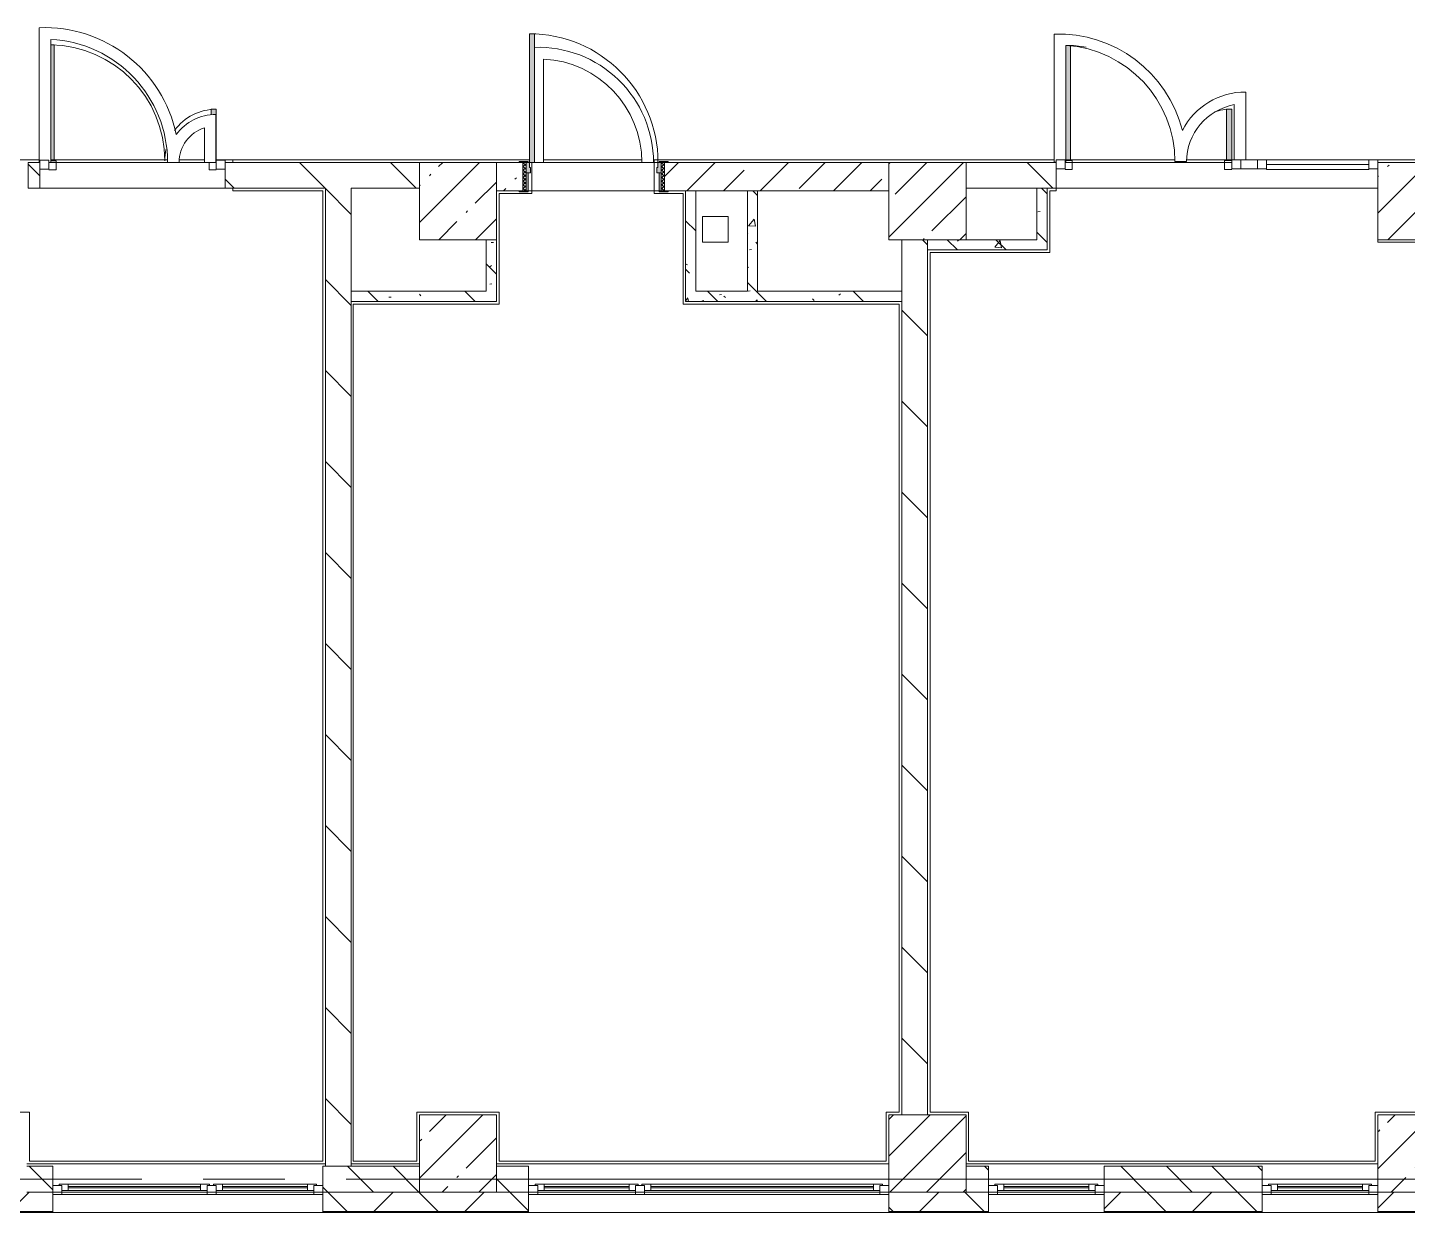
# Model space of a CAD drawing. Header units: millimetres. Extents: x 81773 to 282675, y -8553 to 29000.
# Drawn here: x 170318 to 181043, y -258 to 8948 of the extents above; entities that cross this region are included whole.
import ezdxf

# ---------------------------------------------------------------- set-up
doc = ezdxf.new("R2010")
doc.units = ezdxf.units.MM
doc.linetypes.add('Осевая', pattern=[3175, 635, -476.25, 1587.5, -476.25])
for name, color, linetype, lineweight, true_color in [('A-DETL-GENF-6', 7, 'Continuous', 5, 0xaaaaaa), ('A-DOOR-4', 7, 'Continuous', 5, 0xe2e2e2), ('A-DOOR-5', 7, 'Continuous', 5, 0xaaaaaa), ('A-DOOR-FRAM-2', 7, 'Continuous', 5, 0xe2e2e2), ('A-DOOR-FRAM-4', 7, 'Continuous', 5, 0xaaaaaa), ('A-FLOR-3', 7, 'Continuous', 5, 0xaaaaaa), ('I-WALL-6', 7, 'Continuous', 5, 0x787878)]:
    doc.layers.add(name, color=color, linetype=linetype, lineweight=lineweight, true_color=true_color)
for name, color, linetype, lineweight in [('A-GLAZ-3', 7, 'Continuous', 5), ('A-GLAZ-CURT-2', 7, 'Continuous', 5), ('A-GLAZ-CWMG-2', 7, 'Continuous', 5), ('A-WALL', 7, 'Continuous', 9), ('A-WALL-2', 7, 'Continuous', 5), ('I-WALL-4', 7, 'Continuous', 5), ('S-COLS-2', 7, 'Continuous', 5), ('Оси', 7, 'Continuous', 9), ('Оси-2', 7, 'Осевая', 9)]:
    doc.layers.add(name, color=color, linetype=linetype, lineweight=lineweight)
pattern_1 = [(135, (147802.7, 0), (-353.5534, -353.5534), [])]
pattern_2 = [(135, (147802.7, 0), (-377.171, -377.171), [533.4, -88.9, 17.78, -88.9]), (135, (147802.7, 376.94), (-377.171, -377.171), []), (50, (147802.7, 0), (637.6445, -55.787), [66.675, -733.425]), (355, (147802.7, 0), (-123.35, 668.699), [53.34, -586.74]), (100.451, (147855.8, -4.65), (514.299, 612.908), [56.665, -623.315]), (46.184, (147802.7, 177.8), (948.776, -147.15), [100.012, -1100.137]), (96.636, (147881.8, 165.5), (830.91, 865.997), [84.998, -934.973]), (351.184, (147802.7, 177.8), (830.918, 865.988), [80.01, -880.11]), (21, (147891.6, 133.35), (530.651, -357.928), [66.675, -733.425]), (326, (147891.6, 133.35), (216.308, 644.658), [53.34, -586.74]), (71.451, (147935.8, 103.5), (746.96, 286.724), [56.665, -623.315]), (37.5, (147802.7, 0), (10.8105, 295.9426), [16.764, -562.864, 16.764, -578.866, -588.962]), (37.5, (147802.7, 0), (10.8105, 295.9426), [-1175.258, 16.764, -572.198]), (7.5, (147802.7, 0), (233.869, 350.6318), [16.764, -322.834, 16.764, -549.529, -224.472]), (7.5, (147802.7, 0), (233.869, 350.6318), [-905.891, 16.764, -207.708]), (327.5, (147604.45, 0), (474.5678, -20.0513), [16.764, -205.486, 16.764, -676.656, -920.115]), (327.5, (147604.45, 0), (474.5678, -20.0513), [-915.67, 16.764, -903.351]), (317.5, (147515.55, 0), (518.452, 88.9934), [16.764, -272.161, 16.764, -443.738, -653.415]), (317.5, (147515.55, 0), (518.452, 88.9934), [-749.427, 16.764, -636.651])]

# ---------------------------------------------------------------- blocks, each defined once
blk = doc.blocks.new('BSC_Колонна _Прямоугольная - 600х600-23286269-3_3_3_птичка')
at = {"layer": 'S-COLS-2'}
h = blk.add_hatch(dxfattribs=at)
h.set_pattern_fill('FP_58', color=256, style=0, pattern_type=2)
h.set_pattern_definition([(45, (-29509.74, -7600), (-285.123, 285.123), []), (45, (-29224.6, -7600), (-285.123, 285.123), [504.031, -100.806, 16.764, -84.042])])
h.paths.add_polyline_path([(-300, -300), (300, -300), (300, 300), (-300, 300)])
for p, q in [((300, 300), (-300, 300)), ((-300, 300), (-300, -300)), ((300, -300), (300, 300)), ((-300, -300), (300, -300))]:
    blk.add_line(p, q, dxfattribs=at)
blk = doc.blocks.new('BSC_Колонна _Прямоугольная - 600х600-V103-3_3_3_птичка')
at = {"layer": 'S-COLS-2'}
h = blk.add_hatch(dxfattribs=at)
h.set_pattern_fill('FP_64', color=256, style=0, pattern_type=2)
h.set_pattern_definition([(45, (-25860, -200), (-285.123, 285.123), []), (45, (-25574.88, -200), (-285.123, 285.123), [504.031, -100.806, 16.764, -84.042])])
h.paths.add_polyline_path([(-300, -300), (300, -300), (300, 300), (-300, 300)])
for p, q in [((300, 300), (-300, 300)), ((-300, 300), (-300, -300)), ((300, -300), (300, 300)), ((-300, -300), (300, -300))]:
    blk.add_line(p, q, dxfattribs=at)
blk = doc.blocks.new('BSC_Колонна _Прямоугольная - 600х600-V104-3_3_3_птичка')
at = {"layer": 'S-COLS-2'}
h = blk.add_hatch(dxfattribs=at)
h.set_pattern_fill('FP_65', color=256, style=0, pattern_type=2)
h.set_pattern_definition([(45, (-29509.74, -200), (-285.123, 285.123), []), (45, (-29224.6, -200), (-285.123, 285.123), [504.031, -100.806, 16.764, -84.042])])
h.paths.add_polyline_path([(-300, -300), (300, -300), (300, 300), (-300, 300)])
for p, q in [((300, 300), (-300, 300)), ((-300, 300), (-300, -300)), ((300, -300), (300, 300)), ((-300, -300), (300, -300))]:
    blk.add_line(p, q, dxfattribs=at)
blk = doc.blocks.new('BSC_Колонна _Прямоугольная - 600х600-V115-3_3_3_птичка')
at = {"layer": 'S-COLS-2'}
h = blk.add_hatch(dxfattribs=at)
h.set_pattern_fill('FP_77', color=256, style=0, pattern_type=2)
h.set_pattern_definition([(45, (-25860, -7600), (-285.123, 285.123), []), (45, (-25574.88, -7600), (-285.123, 285.123), [504.031, -100.806, 16.764, -84.042])])
h.paths.add_polyline_path([(-300, -300), (300, -300), (300, 300), (-300, 300)])
for p, q in [((300, 300), (-300, 300)), ((-300, 300), (-300, -300)), ((300, -300), (300, 300)), ((-300, -300), (300, -300))]:
    blk.add_line(p, q, dxfattribs=at)
blk = doc.blocks.new('BSC_Колонна _Прямоугольная - 600х600-V123-3_3_3_птичка')
at = {"layer": 'S-COLS-2'}
h = blk.add_hatch(dxfattribs=at)
h.set_pattern_fill('FP_91', color=256, style=0, pattern_type=2)
h.set_pattern_definition([(45, (-33310, -7600), (-285.123, 285.123), []), (45, (-33024.88, -7600), (-285.123, 285.123), [504.031, -100.806, 16.764, -84.042])])
h.paths.add_polyline_path([(-300, -300), (300, -300), (300, 300), (-300, 300), (-300, -179)])
for p, q in [((300, 300), (-300, 300)), ((-300, 300), (-300, -300)), ((300, -300), (300, 300)), ((-300, -300), (300, -300))]:
    blk.add_line(p, q, dxfattribs=at)
blk = doc.blocks.new('BSC_Колонна _Прямоугольная - 600х600-V124-3_3_3_птичка')
at = {"layer": 'S-COLS-2'}
h = blk.add_hatch(dxfattribs=at)
h.set_pattern_fill('FP_92', color=256, style=0, pattern_type=2)
h.set_pattern_definition([(45, (-33310, -200), (-285.123, 285.123), []), (45, (-33024.88, -200), (-285.123, 285.123), [504.031, -100.806, 16.764, -84.042])])
h.paths.add_polyline_path([(-300, -300), (300, -300), (300, 300), (-300, 300), (-300, 121)])
for p, q in [((300, 300), (-300, 300)), ((-300, 300), (-300, -300)), ((300, -300), (300, 300)), ((-300, -300), (300, -300))]:
    blk.add_line(p, q, dxfattribs=at)
blk = doc.blocks.new('120_Окно_СКБ_2Ст - 120_Окно_СКБ_2Ст 2100х2500 _мал створка СЛЕВА_-V119-3_3_3_птичка')
at = {"layer": 'A-GLAZ-3'}
for p, q in [((-1050, -127), (-1050, -57)), ((-1050, -57), (-980, -57)), ((1050, -57), (-1050, -57)), ((-980, -57), (-980, -127)), ((-220, -87), (-980, -87)), ((-980, -87), (-980, -127)), ((-930, -137), (-930, -87)), ((-930, -107), (-270, -107)), ((-270, -137), (-270, -87)), ((-220, -127), (-220, -57)), ((-220, -57), (-150, -57)), ((-220, -127), (-220, -87)), ((-150, -57), (-150, -127)), ((980, -87), (-150, -87)), ((-150, -87), (-150, -127)), ((-100, -137), (-100, -87)), ((-100, -107), (930, -107)), ((930, -137), (930, -87)), ((980, -127), (980, -57)), ((980, -57), (1050, -57)), ((980, -127), (980, -87)), ((1050, -57), (1050, -127)), ((-980, -127), (-1050, -127)), ((-1050, -127), (-1000, -127)), ((-980, -127), (-1000, -127)), ((-1000, -127), (-1000, -137)), ((-1000, -137), (-200, -137)), ((-200, -137), (-1000, -137)), ((-270, -117), (-930, -117)), ((-150, -127), (-220, -127)), ((-200, -127), (-220, -127)), ((-200, -127), (-170, -127)), ((-200, -137), (-200, -127)), ((-150, -127), (-170, -127)), ((-170, -127), (-170, -137)), ((-170, -137), (1000, -137)), ((1000, -137), (-170, -137)), ((930, -117), (-100, -117)), ((1050, -127), (980, -127)), ((1000, -127), (980, -127)), ((1000, -127), (1050, -127)), ((1000, -137), (1000, -127))]:
    blk.add_line(p, q, dxfattribs=at)
blk = doc.blocks.new('120_Окно_СКБ_1Ст - 120_Окно_СКБ_1Ст 900х2500_h_-22445987-3_3_3_птичка')
at = {"layer": 'A-GLAZ-3'}
for p, q in [((-450, -127), (-450, -57)), ((-450, -57), (-380, -57)), ((450, -57), (-450, -57)), ((-380, -57), (-380, -127)), ((380, -87), (-380, -87)), ((-380, -87), (-380, -127)), ((-330, -137), (-330, -87)), ((-330, -107), (330, -107)), ((330, -137), (330, -87)), ((380, -127), (380, -57)), ((380, -57), (450, -57)), ((380, -127), (380, -87)), ((450, -57), (450, -127)), ((-380, -127), (-450, -127)), ((-450, -127), (-400, -127)), ((-380, -127), (-400, -127)), ((-400, -127), (-400, -137)), ((-400, -137), (400, -137)), ((400, -137), (-400, -137)), ((330, -117), (-330, -117)), ((450, -127), (380, -127)), ((400, -127), (380, -127)), ((400, -127), (450, -127)), ((400, -137), (400, -127))]:
    blk.add_line(p, q, dxfattribs=at)
blk = doc.blocks.new('120_Окно_СКБ_2Ст - 120_Окно_СКБ_2Ст 2800х2500_створка_-22445922-3_3_3_птичка')
at = {"layer": 'A-GLAZ-3'}
for p, q in [((-1400, -127), (-1400, -57)), ((-1400, -57), (-1330, -57)), ((1400, -57), (-1400, -57)), ((-1330, -57), (-1330, -127)), ((500, -87), (-1330, -87)), ((-1330, -87), (-1330, -127)), ((-1280, -137), (-1280, -87)), ((-1280, -107), (450, -107)), ((450, -137), (450, -87)), ((500, -127), (500, -57)), ((500, -57), (570, -57)), ((500, -127), (500, -87)), ((570, -57), (570, -127)), ((1330, -87), (570, -87)), ((570, -87), (570, -127)), ((620, -137), (620, -87)), ((620, -107), (1280, -107)), ((1280, -137), (1280, -87)), ((1330, -127), (1330, -57)), ((1330, -57), (1400, -57)), ((1330, -127), (1330, -87)), ((1400, -57), (1400, -127)), ((-1330, -127), (-1400, -127)), ((-1400, -127), (-1350, -127)), ((-1330, -127), (-1350, -127)), ((-1350, -127), (-1350, -137)), ((-1350, -137), (520, -137)), ((520, -137), (-1350, -137)), ((450, -117), (-1280, -117)), ((570, -127), (500, -127)), ((520, -127), (500, -127)), ((520, -127), (550, -127)), ((520, -137), (520, -127)), ((570, -127), (550, -127)), ((550, -127), (550, -137)), ((550, -137), (1350, -137)), ((1350, -137), (550, -137)), ((1280, -117), (620, -117)), ((1400, -127), (1330, -127)), ((1350, -127), (1330, -127)), ((1350, -127), (1400, -127)), ((1350, -137), (1350, -127))]:
    blk.add_line(p, q, dxfattribs=at)
blk = doc.blocks.new('110_Дверь_СКБ_1Ст_Внутренняя1 - Д-4_п__1100x2100h_административные помещения-32218723-3_3_3_птичка')
at = {"layer": 'A-DOOR-4'}
h = blk.add_hatch(color=256, dxfattribs=at)
h.paths.add_polyline_path([(502.5, 30), (537.5, 30), (537.5, 110), (512.5, 110), (512.5, 70), (502.5, 70)])
h.paths.add_polyline_path([(-477.5, 30), (-477.5, 70), (-487.5, 70), (-487.5, 110), (-512.5, 110), (-512.5, 30)])
at = {"layer": 'A-DOOR-5'}
h = blk.add_hatch(dxfattribs=at)
h.set_pattern_fill('FP_100', color=256, style=0, pattern_type=2)
h.set_pattern_definition([(135, (1751.41, 174.685), (-14.14214, -14.14214), []), (225, (1751.41, 174.685), (14.14214, -14.14214), [])])
h.paths.add_polyline_path([(562.5, -110), (562.5, 110), (537.5, 110), (537.5, -110)])
at = {"layer": 'A-DOOR-FRAM-2'}
for points in [[(-447.5, 110), (-447.5, 1110), (-487.5, 1110), (-487.5, 110)], [(-497.5, 110), (-497.5, 118), (-567.5, 118), (-567.5, 110), (-557.1, 110)], [(592.5, 110), (592.5, 118), (522.5, 118), (522.5, 110)], [(-497.5, -110), (-497.5, 30), (-512.5, 30), (-512.5, -110)], [(537.5, -110), (537.5, 30), (522.5, 30), (522.5, -110)], [(-497.5, -118), (-497.5, -110), (-567.5, -110), (-567.5, -118), (-557.1, -118)], [(592.5, -118), (592.5, -110), (522.5, -110), (522.5, -118)]]:
    blk.add_hatch(color=256, dxfattribs=at).paths.add_polyline_path(points)
at = {"layer": 'A-DOOR-FRAM-4'}
h = blk.add_hatch(dxfattribs=at)
h.set_pattern_fill('FP_101', color=256, style=0, pattern_type=2)
h.set_pattern_definition([(45, (-371.384, 174.685), (-14.1421, 14.1421), []), (135, (-371.384, 174.685), (-14.1421, -14.1421), [])])
h.paths.add_polyline_path([(-512.5, -110), (-512.5, 110), (-537.5, 110), (-537.5, -110)])
at = {"layer": 'A-DOOR-5'}
for p, q in [((-487.5, 1110), (-487.5, 110)), ((-447.5, 1110), (-487.5, 1110)), ((-447.5, 110), (-447.5, 1110)), ((-487.5, 110), (-447.5, 110))]:
    blk.add_line(p, q, dxfattribs=at)
blk.add_arc((-487.5, 110), 1000, 360, 90, dxfattribs=at)
at = {"layer": 'A-DOOR-FRAM-4'}
for p, q in [((-497.5, 118), (-567.5, 118)), ((-567.5, 118), (-567.5, 110)), ((-567.5, 110), (-497.5, 110)), ((-512.5, 110), (-537.5, 110)), ((-537.5, 110), (-537.5, -110)), ((-487.5, 110), (-512.5, 110)), ((-512.5, 110), (-512.5, 30)), ((-512.5, -110), (-512.5, 110)), ((-497.5, 110), (-512.5, 110)), ((-512.5, 110), (-512.5, 109)), ((-512.5, 109), (-497.5, 109)), ((-497.5, 110), (-497.5, 118)), ((-497.5, 109), (-497.5, 110)), ((-487.5, 70), (-487.5, 110)), ((512.5, 110), (512.5, 70)), ((537.5, 110), (512.5, 110)), ((592.5, 118), (522.5, 118)), ((522.5, 118), (522.5, 110)), ((537.5, 110), (522.5, 110)), ((522.5, 110), (522.5, 109)), ((522.5, 110), (592.5, 110)), ((522.5, 109), (537.5, 109)), ((537.5, 30), (537.5, 110)), ((562.5, 110), (537.5, 110)), ((537.5, 110), (537.5, -110)), ((537.5, 109), (537.5, 110)), ((562.5, -110), (562.5, 110)), ((592.5, 110), (592.5, 118)), ((-512.5, 30), (-477.5, 30)), ((-497.5, 30), (-512.5, 30)), ((-512.5, 30), (-512.5, -110)), ((-497.5, -110), (-497.5, 30)), ((-477.5, 70), (-487.5, 70)), ((-477.5, 30), (-477.5, 70)), ((512.5, 70), (502.5, 70)), ((502.5, 70), (502.5, 30)), ((502.5, 30), (537.5, 30)), ((537.5, 30), (522.5, 30)), ((522.5, 30), (522.5, -110)), ((537.5, -110), (537.5, 30)), ((-497.5, -110), (-567.5, -110)), ((-567.5, -110), (-567.5, -118)), ((-567.5, -118), (-497.5, -118)), ((-537.5, -110), (-512.5, -110)), ((-512.5, -110), (-497.5, -110)), ((-497.5, -118), (-497.5, -110)), ((522.5, -110), (537.5, -110)), ((592.5, -110), (522.5, -110)), ((522.5, -110), (522.5, -118)), ((522.5, -118), (592.5, -118)), ((537.5, -110), (562.5, -110)), ((592.5, -118), (592.5, -110))]:
    blk.add_line(p, q, dxfattribs=at)
blk = doc.blocks.new('Прямоугольный импост - 50 x 70 мм-31700031-3_3_3_птичка')
at = {"layer": 'A-GLAZ-CWMG-2'}
for p, q in [((-70, 35), (0, 35)), ((-70, -35), (-70, 35)), ((0, -35), (-70, -35)), ((0, -15), (0, -35))]:
    blk.add_line(p, q, dxfattribs=at)
blk = doc.blocks.new('Дверь_Витражная_остекление_ - ДВН_ДАО_Главный вход_1200 в свету-31742133-3_3_3_птичка')
at = {"layer": 'A-DOOR-4'}
for points in [[(-607, 30), (-607, 920), (-643, 925), (-643, 30)], [(607, 30), (647, 35), (647, 430), (607, 430), (607, 35)]]:
    blk.add_hatch(color=256, dxfattribs=at).paths.add_polyline_path(points)
at = {"layer": 'A-DETL-GENF-6'}
for p, q in [((-607, 30), (-607, 920)), ((647, 430), (607, 430)), ((607, 430), (607, 30)), ((647, 35), (647, 430)), ((-643, 30), (-607, 30)), ((-592, 30), (-643, 30)), ((-592, -40), (-592, 30)), ((592, -40), (592, 30)), ((592, 30), (647, 30)), ((607, 30), (647, 30)), ((-647, -40), (-592, -40)), ((647, -40), (592, -40))]:
    blk.add_line(p, q, dxfattribs=at)
at = {"layer": 'A-DOOR-5'}
blk.add_line((647, 430), (647, 35), dxfattribs=at)
for centre, radius, start, end in [((-647, 30), 895, 79.5087, 89.7197), ((647, 30), 400, 90, 110.0384)]:
    blk.add_arc(centre, radius, start, end, dxfattribs=at)
blk = doc.blocks.new('Системная панель - Стемалит - 40мм-32257327-3_3_3_птичка')
at = {"layer": 'A-GLAZ-CURT-2'}
for p, q in [((65, 35), (-65, 35)), ((-65, 35), (-65, -35)), ((65, -35), (65, 35)), ((-65, -35), (65, -35))]:
    blk.add_line(p, q, dxfattribs=at)
blk = doc.blocks.new('Прямоугольный импост - 50 x 70 мм-31687886-3_3_3_птичка')
at = {"layer": 'A-GLAZ-CWMG-2'}
for p, q in [((-35, 35), (35, 35)), ((-35, -35), (-35, 35)), ((35, 35), (35, -35)), ((35, -35), (-35, -35))]:
    blk.add_line(p, q, dxfattribs=at)
blk = doc.blocks.new('Прямоугольный импост - 50 x 70 мм-31701779-3_3_3_птичка')
at = {"layer": 'A-GLAZ-CWMG-2'}
for p, q in [((0, 35), (-70, 35)), ((-70, 35), (-70, -35)), ((0, -35), (0, 35)), ((-70, -35), (0, -35))]:
    blk.add_line(p, q, dxfattribs=at)
blk = doc.blocks.new('Системная панель - Стекло - 40мм-32257331-3_3_3_птичка')
at = {"layer": 'A-GLAZ-CURT-2'}
h = blk.add_hatch(dxfattribs=at)
h.set_pattern_fill('FP_156', color=256, style=0, pattern_type=2)
h.set_pattern_definition([(45, (-33042.5, -7385), (-1414.21, 1414.21), [1000, -3000]), (45, (-34042.5, -7885), (-1414.21, 1414.21), [3000, -1000]), (45, (-32042.5, -8385), (-1414.21, 1414.21), [1000, -3000])])
h.paths.add_polyline_path([(398, -40), (398, 0), (-398, 0), (-398, -40), (161, -40)])
for p, q in [((398, 0), (-398, 0)), ((-398, 0), (-398, -40)), ((398, -40), (398, 0)), ((-398, -40), (398, -40))]:
    blk.add_line(p, q, dxfattribs=at)
blk = doc.blocks.new('Прямоугольный импост - 50 x 70 мм-31702100-3_3_3_птичка')
at = {"layer": 'A-GLAZ-CWMG-2'}
for p, q in [((-35, 35), (35, 35)), ((-35, -35), (-35, 35)), ((35, 35), (35, -35)), ((35, -35), (-35, -35))]:
    blk.add_line(p, q, dxfattribs=at)
blk = doc.blocks.new('Прямоугольный импост - 50 x 70 мм-31720914-3_3_3_птичка')
at = {"layer": 'A-GLAZ-CWMG-2'}
blk.add_line((32940, 7920), (32145, 7920), dxfattribs=at)
blk = doc.blocks.new('Прямоугольный импост - 50 x 70 мм-31927764-3_3_3_птичка')
at = {"layer": 'A-GLAZ-CWMG-2'}
for p, q in [((-70, 35), (0, 35)), ((-70, -35), (-70, 35)), ((0, 35), (0, -35)), ((0, -35), (-70, -35))]:
    blk.add_line(p, q, dxfattribs=at)
blk = doc.blocks.new('Дверь_Витражная_остекление_ - ДВН_ДАО_Главный вход_1200 в свету Д-22 _п_-V266-3_3_3_птичка')
at = {"layer": 'A-DOOR-4'}
for points in [[(-636, 30), (-610, 30), (-610, 930), (-636, 930), (-636, 129)], [(648, 30), (650, 35), (648, 430), (610, 430), (610, 386), (648, 388), (648, 35)]]:
    blk.add_hatch(color=256, dxfattribs=at).paths.add_polyline_path(points)
at = {"layer": 'A-DETL-GENF-6'}
for p, q in [((-610, 930), (-636, 930)), ((-610, 30), (-610, 930)), ((650, 430), (610, 430)), ((610, 430), (610, 386)), ((650, 35), (650, 430)), ((-636, 30), (-610, 30)), ((-595, 30), (-636, 30)), ((-595, -40), (-595, 30)), ((595, -40), (595, 16)), ((-650, -40), (-595, -40)), ((650, -40), (595, -40))]:
    blk.add_line(p, q, dxfattribs=at)
at = {"layer": 'A-DOOR-5'}
blk.add_line((650, 430), (650, 35), dxfattribs=at)
for centre, radius, start, end in [((-650, 30), 900, 360, 89.1007), ((650, 30), 400, 90, 144.0144), ((650, 30), 400, 167.5043, 180)]:
    blk.add_arc(centre, radius, start, end, dxfattribs=at)

msp = doc.modelspace()

# ---------------------------------------------------------------- hatches: boundary and pattern name
at = {"layer": 'A-WALL-2'}
h = msp.add_hatch(dxfattribs=at)
h.set_pattern_fill('FP_82', color=256, style=0, pattern_type=2)
h.set_pattern_definition([(135, (147802.7, 0), (-176.7767, -176.7767), [])])
h.paths.add_polyline_path([(212962.7, -100), (213212.7, -100), (213212.7, 100), (212962.7, 100)])
h.paths.add_polyline_path([(203312.7, -100), (203312.7, 100), (202562.7, 100), (202562.7, -100), (202759.2, -100)])
h.paths.add_polyline_path([(204712.7, -100), (205612.7, -100), (205612.7, 100), (204712.7, 100), (204712.7, -52.2)])
h.paths.add_polyline_path([(212062.7, -100), (212062.7, 100), (211512.7, 100), (211512.7, -100)])
h.paths.add_polyline_path([(209212.7, -100), (209412.7, -100), (209412.7, 100), (209212.7, 100), (209212.7, 42.9)])
h.paths.add_polyline_path([(198812.7, -100), (198812.7, 100), (198062.7, 100), (198062.7, -100), (198520.6, -100)])
h.paths.add_polyline_path([(190462.7, -100), (190712.7, -100), (190712.7, 100), (190462.7, 100)])
h.paths.add_polyline_path([(189562.7, -100), (189562.7, 100), (188942.7, 100), (188942.7, -100)])
h.paths.add_polyline_path([(191212.7, -100), (192112.7, -100), (192112.7, 100), (191212.7, 100), (191212.7, -9.1)])
h.paths.add_polyline_path([(200212.7, -100), (200462.7, -100), (200462.7, 100), (200212.7, 100), (200212.7, 33.3)])
h.paths.add_polyline_path([(195962.7, -100), (195962.7, 100), (195712.7, 100), (195712.7, -100)])
h.paths.add_polyline_path([(185792.7, -100), (185792.7, 100), (185225.7, 100), (185225.7, -100)])
h.paths.add_polyline_path([(186342.7, -100), (186342.7, 100), (186292.7, 100), (186292.7, -100)])
h.paths.add_polyline_path([(184215, -100), (184325.7, -100), (184325.7, 100), (183772.7, 100), (183772.7, -100)])
h.paths.add_polyline_path([(181565.8, -100), (181672.7, -100), (181672.7, 100), (181412.7, 100), (181412.7, -100)])
h.paths.add_polyline_path([(179446.5, -100), (179912.7, -100), (179912.7, 100), (178685.5, 100), (178685.5, -100)])
h.paths.add_polyline_path([(177785.5, -100), (177785.5, 100), (177612.4, 100), (177612.4, -100)])
h.paths.add_polyline_path([(167162.7, -100), (168512.7, -100), (168512.7, 100), (167162.7, 100)])
h.paths.add_polyline_path([(174148.1, -100), (174212.4, -100), (174212.4, 100), (173962.7, 100), (173962.7, -100)])
h.paths.add_polyline_path([(173362.7, -100), (173362.7, 100), (172612.7, 100), (172612.7, -100), (173088.4, -100)])
h.paths.add_polyline_path([(170512.7, -100), (170512.7, 100), (170312.7, 100), (170312.7, -100)])
h.paths.add_polyline_path([(169712.7, -100), (169712.7, 100), (169412.7, 100), (169412.7, -100)])
h.paths.add_polyline_path([(163412.7, -100), (163412.7, 100), (162662.7, 100), (162662.7, -100)])
h.paths.add_polyline_path([(164312.7, -100), (165062.7, -100), (165062.7, 100), (164312.7, 100)])
h.paths.add_polyline_path([(159812.7, -100), (159962.7, -100), (159962.7, 100), (159812.7, 100)])
h.paths.add_polyline_path([(158253, -100), (158912.7, -100), (158912.7, 100), (158162.4, 100), (158162.4, -100)])
h.paths.add_polyline_path([(154632.7, -100), (155462.7, -100), (155462.7, 100), (154632.7, 100)])
h = msp.add_hatch(dxfattribs=at)
h.set_pattern_fill('FP_84', color=256, style=0, pattern_type=2)
h.set_pattern_definition([(45, (147802.7, 0), (-353.5534, 353.5534), []), (135, (147802.7, 0), (-353.5534, -353.5534), [])])
h.paths.add_polyline_path([(202759.2, -250), (203312.7, -250), (203312.7, -100), (202562.7, -100), (202562.7, -250)])
h.paths.add_polyline_path([(204429.8, -250), (204429.8, -100), (204212.7, -100), (204212.7, -250)])
h.paths.add_polyline_path([(188942.7, -250), (189562.7, -250), (189562.7, -100), (188942.7, -100)])
h.paths.add_polyline_path([(192112.7, -250), (192112.7, -100), (190462.7, -100), (190462.7, -250), (191212.7, -250)])
h.paths.add_polyline_path([(198812.7, -250), (198812.7, -100), (198062.7, -100), (198062.7, -250), (198520.6, -250)])
h.paths.add_polyline_path([(200212.7, -250), (200462.7, -250), (200462.7, -100), (199712.7, -100), (199712.7, -250)])
h.paths.add_polyline_path([(195212.7, -250), (195962.7, -250), (195962.7, -100), (195212.7, -100)])
h.paths.add_polyline_path([(184215, -250), (184325.7, -250), (184325.7, -100), (183772.7, -100), (183772.7, -250)])
h.paths.add_polyline_path([(185225.7, -250), (186842.7, -250), (186842.7, -100), (185225.7, -100)])
h.paths.add_polyline_path([(181565.8, -250), (181672.7, -250), (181672.7, -100), (180812.7, -100), (180812.7, -250), (181036, -250)])
h.paths.add_polyline_path([(179446.5, -250), (179912.7, -250), (179912.7, -100), (178685.5, -100), (178685.5, -250)])
h.paths.add_polyline_path([(177785.5, -250), (177785.5, -100), (177012.4, -100), (177012.4, -250), (177327.1, -250)])
h.paths.add_polyline_path([(168512.7, -250), (168512.7, -100), (167162.7, -100), (167162.7, -250), (167790.1, -250)])
h.paths.add_polyline_path([(169909.4, -250), (170512.7, -250), (170512.7, -100), (169412.7, -100), (169412.7, -250)])
h.paths.add_polyline_path([(172612.7, -250), (174212.4, -250), (174212.4, -100), (172612.7, -100)])
h.paths.add_polyline_path([(162662.7, -250), (163412.7, -250), (163412.7, -100), (162662.7, -100)])
h.paths.add_polyline_path([(164312.7, -250), (165062.7, -250), (165062.7, -100), (164312.7, -100)])
h.paths.add_polyline_path([(151532.7, -250), (151532.7, -100), (147542.7, -100), (147542.7, -250), (151365.1, -250)])
h.paths.add_polyline_path([(158912.7, -250), (158912.7, -100), (158162.4, -100), (158162.4, -250), (158253, -250)])
h.paths.add_polyline_path([(154632.7, -250), (156062.4, -250), (156062.4, -100), (154632.7, -100)])
h.paths.add_polyline_path([(160562.7, -250), (160562.7, -100), (159812.7, -100), (159812.7, -250), (160372.4, -250)])
at = {"layer": 'I-WALL-4'}
h = msp.add_hatch(dxfattribs=at)
h.set_pattern_fill('FP_83', color=256, style=0, pattern_type=2)
h.set_pattern_definition(pattern_1)
h.paths.add_polyline_path([(171853.7, 7700), (173362.7, 7700), (173362.7, 7900), (171853.7, 7900)])
h.paths.add_polyline_path([(170413.7, 7700), (170413.7, 7900), (170322.7, 7900), (170322.7, 7700)])
h = msp.add_hatch(dxfattribs=at)
h.set_pattern_fill('FP_80', color=256, style=0, pattern_type=2)
h.set_pattern_definition([(45, (147802.7, 0), (-285.123, 285.123), []), (45, (148087.8, 0), (-285.123, 285.123), [504.031, -100.806, 16.764, -84.042])])
h.paths.add_polyline_path([(175992.4, 7680), (177012.4, 7680), (177012.4, 7900), (175267.7, 7900), (175267.7, 7680), (175912.4, 7680)])
h.paths.add_polyline_path([(174167.7, 7680), (174167.7, 7900), (173962.7, 7900), (173962.7, 7680), (174148.1, 7680)])
h = msp.add_hatch(dxfattribs=at)
h.set_pattern_fill('FP_83', color=256, style=0, pattern_type=2)
h.set_pattern_definition(pattern_1)
h.paths.add_polyline_path([(190043.2, 7700), (190712.7, 7700), (190712.7, 7900), (189932.7, 7900), (189932.7, 7700)])
h.paths.add_polyline_path([(181412.7, 7700), (185792.7, 7700), (185792.7, 7900), (183812.7, 7900), (183812.7, 7830), (182612.7, 7830), (182612.7, 7900), (181412.7, 7900), (181412.7, 7871.4)])
h.paths.add_polyline_path([(186864.2, 7700), (187432.7, 7700), (187432.7, 7900), (186842.7, 7900), (186842.7, 7700)])
h.paths.add_polyline_path([(186334.3, 7700), (186342.7, 7700), (186342.7, 7900), (186292.7, 7900), (186292.7, 7700)])
h.paths.add_polyline_path([(177612.4, 7700), (178312.7, 7700), (178312.7, 7900), (177612.4, 7900), (177612.4, 7857.2)])
h = msp.add_hatch(dxfattribs=at)
h.set_pattern_fill('FP_83', color=256, style=0, pattern_type=2)
h.set_pattern_definition(pattern_1)
h.paths.add_polyline_path([(172833.4, 100), (172833.4, 7700), (172633.4, 7700), (172633.4, 100)])
h = msp.add_hatch(dxfattribs=at)
h.set_pattern_fill('FP_83', color=256, style=0, pattern_type=2)
h.set_pattern_definition(pattern_1)
h.paths.add_polyline_path([(177310.3, 500), (177313.4, 500), (177313.4, 7300), (177113.4, 7300), (177113.4, 500)])
at = {"layer": 'I-WALL-6'}
h = msp.add_hatch(dxfattribs=at)
h.set_pattern_fill('FP_88', color=256, style=0, pattern_type=2)
h.set_pattern_definition(pattern_2)
h.paths.add_polyline_path([(175432.4, 6820), (175512.4, 6820), (175512.4, 7680), (175432.4, 7680), (175432.4, 6829.6)])
h = msp.add_hatch(dxfattribs=at)
h.set_pattern_fill('FP_88', color=256, style=0, pattern_type=2)
h.set_pattern_definition(pattern_2)
h.paths.add_polyline_path([(175992.4, 6900), (175992.4, 7680), (175912.4, 7680), (175912.4, 6900)])
h = msp.add_hatch(dxfattribs=at)
h.set_pattern_fill('FP_88', color=256, style=0, pattern_type=2)
h.set_pattern_definition(pattern_2)
h.paths.add_polyline_path([(178242.4, 7300), (178242.4, 7700), (178162.4, 7700), (178162.4, 7300)])
h = msp.add_hatch(dxfattribs=at)
h.set_pattern_fill('FP_88', color=256, style=0, pattern_type=2)
h.set_pattern_definition(pattern_2)
h.paths.add_polyline_path([(173962.7, 6820), (173962.7, 7300), (173882.7, 7300), (173882.7, 6820)])
h = msp.add_hatch(dxfattribs=at)
h.set_pattern_fill('FP_88', color=256, style=0, pattern_type=2)
h.set_pattern_definition(pattern_2)
h.paths.add_polyline_path([(177313.4, 7220), (178242.4, 7220), (178242.4, 7300), (177313.4, 7300)])
h = msp.add_hatch(dxfattribs=at)
h.set_pattern_fill('FP_88', color=256, style=0, pattern_type=2)
h.set_pattern_definition(pattern_2)
h.paths.add_polyline_path([(173882.7, 6820), (173882.7, 6900), (172833.4, 6900), (172833.4, 6820), (173088.4, 6820)])
h = msp.add_hatch(dxfattribs=at)
h.set_pattern_fill('FP_88', color=256, style=0, pattern_type=2)
h.set_pattern_definition(pattern_2)
h.paths.add_polyline_path([(175512.4, 6820), (177113.4, 6820), (177113.4, 6900), (175512.4, 6900), (175512.4, 6829.6)])

# ---------------------------------------------------------------- linework, layer by layer
at = {"layer": 'A-FLOR-3'}
for p, q in [((170407.6, 8947.1), (170407.6, 7900)), ((170497.6, 7900), (170497.6, 8856.8)), ((178297, 8897.4), (178297, 7903)), ((178387, 7903), (178387, 8809.8)), ((174327.7, 7900), (174327.7, 8704)), ((179787.2, 7920), (179787.2, 8446.9)), ((171781.7, 7900), (171781.7, 8271.9)), ((179697.2, 8349.4), (179697.2, 7920)), ((171691.7, 8169.4), (171691.7, 7900)), ((170407.6, 7920), (162972, 7920)), ((170483.7, 7900), (170497.6, 7900)), ((170497.6, 7920), (171404.7, 7920)), ((171405.7, 7900), (171495.7, 7900)), ((171497.6, 7920), (171691.7, 7920)), ((171691.7, 7900), (171781.7, 7900)), ((174217.7, 7920), (171781.7, 7920)), ((171912.7, 7900), (171912.7, 7920)), ((174237.7, 7900), (174237.7, 7660)), ((174257.7, 7900), (174327.7, 7900)), ((174327.7, 7920), (175091.5, 7920)), ((175092.7, 7900), (175182.7, 7900)), ((178297, 7920), (175181.5, 7920)), ((175187.7, 7660), (175187.7, 7920)), ((178297, 7903), (178312.7, 7903)), ((178387, 7920), (179234.9, 7920)), ((179235.7, 7906.5), (179325.7, 7906.5)), ((179326.8, 7920), (179677.7, 7920)), ((180812.7, 7920), (186312.2, 7920)), ((171912.7, 7680), (171912.7, 7700)), ((172613.4, 7680), (171912.7, 7680)), ((172613.4, 140), (172613.4, 7680)), ((174237.7, 7660), (173983.7, 7660)), ((173983.7, 7660), (173983.7, 6800)), ((175412.4, 7660), (175187.7, 7660)), ((175412.4, 6800), (175412.4, 7660)), ((178312.7, 7680), (178262.4, 7680)), ((178262.4, 7680), (178262.4, 7200)), ((178312.7, 7700), (178312.7, 7680)), ((175562.7, 7480), (175762.7, 7480)), ((175562.7, 7280), (175562.7, 7480)), ((175762.7, 7480), (175762.7, 7280)), ((180812.7, 7280), (180812.7, 7300)), ((175762.7, 7280), (175562.7, 7280)), ((178262.4, 7200), (177333.4, 7200)), ((177333.4, 7200), (177333.4, 520)), ((181432.7, 7280), (180812.7, 7280)), ((173983.7, 6800), (172848.7, 6800)), ((172848.7, 6800), (172848.7, 140)), ((177093.4, 6800), (175412.4, 6800)), ((177093.4, 520), (177093.4, 6800)), ((169692.7, 520), (170332.7, 520)), ((170332.7, 520), (170332.7, 140)), ((173343.7, 140), (173343.7, 520)), ((173343.7, 520), (173982.7, 520)), ((173982.7, 520), (173982.7, 140)), ((176992.4, 140), (176992.4, 520)), ((176992.4, 520), (177093.4, 520)), ((177333.4, 520), (177632.4, 520)), ((177632.4, 520), (177632.4, 140)), ((180792.7, 140), (180792.7, 520)), ((180792.7, 520), (181432.7, 520)), ((170332.7, 140), (172613.4, 140)), ((172848.7, 140), (173343.7, 140)), ((173982.7, 140), (176992.4, 140)), ((177632.4, 140), (180792.7, 140))]:
    msp.add_line(p, q, dxfattribs=at)
for centre, radius, start, end in [((170450.7, 7903), 1045, 11.78406, 92.36409), ((170450.7, 7903), 955, 359.82001, 87.18541), ((174287.7, 7900), 895, 0, 91.92148), ((178330.7, 7903), 995, 14.33829, 91.93805), ((178330.7, 7906.5), 905, 360, 86.42904), ((174287.7, 7900), 805, 360, 87.15183), ((179779.7, 7903), 544, 89.21005, 153.06648), ((171774.7, 7903), 369, 88.91556, 144.66492), ((179779.7, 7903), 454, 100.46985, 179.55829), ((171774.7, 7903), 279, 107.31049, 180.6161)]:
    msp.add_arc(centre, radius, start, end, dxfattribs=at)
at = {"layer": 'A-WALL'}
for p, q in [((175512.4, 7680), (175432.4, 7680)), ((175992.4, 7680), (175912.4, 7680)), ((178242.4, 7700), (178162.4, 7700)), ((177313.4, 7300), (177313.4, 7220)), ((172833.4, 6900), (172833.4, 6820)), ((177113.4, 6820), (177113.4, 6900)), ((172633.4, 100), (172833.4, 100)), ((170312.7, -100), (170512.7, -100)), ((172612.7, -100), (173362.7, -100)), ((173962.7, -100), (174212.4, -100)), ((177612.4, -100), (177785.5, -100)), ((178685.5, -100), (179912.7, -100)), ((169412.7, -250), (170512.7, -250)), ((169412.7, -253), (170512.7, -253)), ((172612.7, -250), (174212.4, -250)), ((172612.7, -253), (174212.4, -253)), ((177012.4, -250), (177785.5, -250)), ((177012.4, -253), (177785.5, -253)), ((178685.5, -250), (179912.7, -250)), ((178685.5, -253), (179912.7, -253)), ((180812.7, -250), (181672.7, -250)), ((180812.7, -253), (181672.7, -253))]:
    msp.add_line(p, q, dxfattribs=at)
at = {"layer": 'A-WALL-2'}
for p, q in [((170512.7, 100), (170312.7, 100)), ((170512.7, -258), (170512.7, 100)), ((172633.4, 100), (172612.7, 100)), ((172612.7, 100), (172612.7, -258)), ((173362.7, 100), (172833.4, 100)), ((174212.4, 100), (173962.7, 100)), ((174212.4, -258), (174212.4, 100)), ((177785.5, 100), (177612.4, 100)), ((177785.5, -258), (177785.5, 100)), ((179912.7, 100), (178685.5, 100)), ((178685.5, 100), (178685.5, -258)), ((179912.7, -258), (179912.7, 100)), ((170512.7, -100), (172612.7, -100)), ((174212.4, -100), (177012.4, -100)), ((177012.4, -100), (177012.4, -258)), ((177785.5, -100), (178685.5, -100)), ((179912.7, -100), (180812.7, -100)), ((180812.7, -100), (180812.7, -258)), ((184325.7, -258), (169412.7, -258))]:
    msp.add_line(p, q, dxfattribs=at)
at = {"layer": 'I-WALL-4'}
for p, q in [((170413.7, 7900), (170322.7, 7900)), ((170322.7, 7900), (170322.7, 7700)), ((170413.7, 7700), (170413.7, 7900)), ((170497.6, 7900), (171405.7, 7900)), ((171495.7, 7900), (171691.7, 7900)), ((173362.7, 7900), (171853.7, 7900)), ((171853.7, 7900), (171853.7, 7700)), ((174137.7, 7900), (173962.7, 7900)), ((174327.7, 7900), (175092.7, 7900)), ((175182.7, 7900), (175217.7, 7900)), ((177012.4, 7900), (175297.7, 7900)), ((178312.7, 7900), (177612.4, 7900)), ((178312.7, 7700), (178312.7, 7900)), ((178382.7, 7900), (179677.7, 7900)), ((172633.4, 7700), (170322.7, 7700)), ((172633.4, 7700), (172633.4, 100)), ((172833.4, 6900), (172833.4, 7700)), ((172833.4, 7700), (173362.7, 7700)), ((173962.7, 7680), (174137.7, 7680)), ((175227.7, 7680), (174207.7, 7680)), ((175297.7, 7680), (175432.4, 7680)), ((175432.4, 7680), (175432.4, 6820)), ((175512.4, 7680), (175912.4, 7680)), ((175512.4, 6900), (175512.4, 7680)), ((175912.4, 7680), (175912.4, 6900)), ((175992.4, 7680), (177012.4, 7680)), ((175992.4, 6900), (175992.4, 7680)), ((177612.4, 7700), (178162.4, 7700)), ((178162.4, 7700), (178162.4, 7300)), ((178242.4, 7220), (178242.4, 7700)), ((180812.7, 7700), (178242.4, 7700)), ((173882.7, 7300), (173882.7, 6900)), ((173962.7, 6820), (173962.7, 7300)), ((177113.4, 7300), (177113.4, 6900)), ((178162.4, 7300), (177612.4, 7300)), ((177313.4, 500), (177313.4, 7220)), ((177313.4, 7220), (178242.4, 7220)), ((173882.7, 6900), (172833.4, 6900)), ((175912.4, 6900), (175512.4, 6900)), ((177113.4, 6900), (175992.4, 6900)), ((172833.4, 100), (172833.4, 6820)), ((172833.4, 6820), (173962.7, 6820)), ((175432.4, 6820), (177113.4, 6820)), ((177113.4, 6820), (177113.4, 500)), ((170312.7, 120), (172634, 120)), ((172833.4, 120), (173362.7, 120)), ((173962.7, 120), (177012.4, 120)), ((177612.4, 120), (180812.7, 120))]:
    msp.add_line(p, q, dxfattribs=at)
at = {"layer": 'Оси'}
msp.add_line((174062.7, 0), (186562.7, 0), dxfattribs=at)
at = {"layer": 'Оси-2'}
msp.add_line((155807.2, 0), (174062.7, 0), dxfattribs=at)

# ---------------------------------------------------------------- block references
at = {"layer": 'A-DOOR-5'}
for name, p in [('Дверь_Витражная_остекление_ - ДВН_ДАО_Главный вход_1200 в свету Д-22 _п_-V266-3_3_3_птичка', (171133.7, 7884)), ('110_Дверь_СКБ_1Ст_Внутренняя1 - Д-4_п__1100x2100h_административные помещения-32218723-3_3_3_птичка', (174705.2, 7790)), ('Дверь_Витражная_остекление_ - ДВН_ДАО_Главный вход_1200 в свету-31742133-3_3_3_птичка', (179030.2, 7885))]:
    msp.add_blockref(name, p, dxfattribs=at)
at = {"layer": 'A-GLAZ-3', "rotation": 180}
for name, p in [('120_Окно_СКБ_2Ст - 120_Окно_СКБ_2Ст 2100х2500 _мал створка СЛЕВА_-V119-3_3_3_птичка', (171562.7, -175)), ('120_Окно_СКБ_2Ст - 120_Окно_СКБ_2Ст 2800х2500_створка_-22445922-3_3_3_птичка', (175612.4, -175)), ('120_Окно_СКБ_1Ст - 120_Окно_СКБ_1Ст 900х2500_h_-22445987-3_3_3_птичка', (178235.5, -175)), ('120_Окно_СКБ_1Ст - 120_Окно_СКБ_1Ст 900х2500_h_-22445987-3_3_3_птичка', (180362.7, -175))]:
    msp.add_blockref(name, p, dxfattribs=at)
at = {"layer": 'A-GLAZ-CURT-2'}
for name, p in [('Системная панель - Стемалит - 40мм-32257327-3_3_3_птичка', (179812.7, 7885)), ('Системная панель - Стекло - 40мм-32257331-3_3_3_птичка', (180345.2, 7885))]:
    msp.add_blockref(name, p, dxfattribs=at)
at = {"layer": 'A-GLAZ-CWMG-2', "rotation": 180}
for p in [(170413.7, 7884), (178312.7, 7885)]:
    msp.add_blockref('Прямоугольный импост - 50 x 70 мм-31701779-3_3_3_птичка', p, dxfattribs=at)
at = {"layer": 'A-GLAZ-CWMG-2', "extrusion": (0, 0, -1), "rotation": 180}
for name, p in [('Прямоугольный импост - 50 x 70 мм-31927764-3_3_3_птичка', (-171853.7, 7884)), ('Прямоугольный импост - 50 x 70 мм-31687886-3_3_3_птичка', (-179712.7, 7885)), ('Прямоугольный импост - 50 x 70 мм-31702100-3_3_3_птичка', (-179912.7, 7885)), ('Прямоугольный импост - 50 x 70 мм-31700031-3_3_3_птичка', (-180812.7, 7885))]:
    msp.add_blockref(name, p, dxfattribs=at)
at = {"layer": 'A-GLAZ-CWMG-2'}
msp.add_blockref('Прямоугольный импост - 50 x 70 мм-31720914-3_3_3_птичка', (147802.7, 0), dxfattribs=at)
at = {"layer": 'S-COLS-2'}
for name, p in [('BSC_Колонна _Прямоугольная - 600х600-V115-3_3_3_птичка', (173662.7, 7600)), ('BSC_Колонна _Прямоугольная - 600х600-23286269-3_3_3_птичка', (177312.4, 7600)), ('BSC_Колонна _Прямоугольная - 600х600-V123-3_3_3_птичка', (181112.7, 7600)), ('BSC_Колонна _Прямоугольная - 600х600-V103-3_3_3_птичка', (173662.7, 200)), ('BSC_Колонна _Прямоугольная - 600х600-V104-3_3_3_птичка', (177312.4, 200)), ('BSC_Колонна _Прямоугольная - 600х600-V124-3_3_3_птичка', (181112.7, 200))]:
    msp.add_blockref(name, p, dxfattribs=at)

doc.saveas('drawing.dxf')
